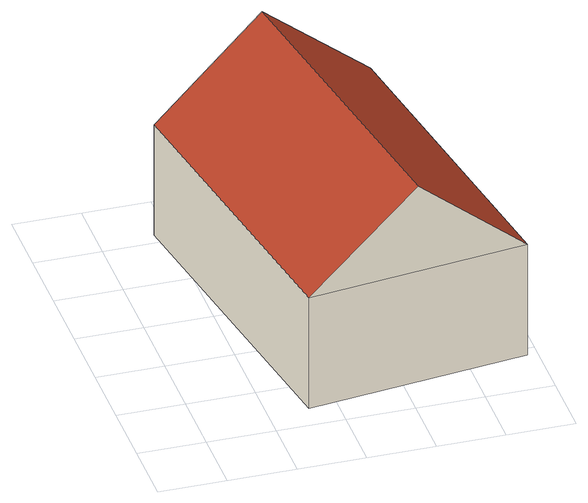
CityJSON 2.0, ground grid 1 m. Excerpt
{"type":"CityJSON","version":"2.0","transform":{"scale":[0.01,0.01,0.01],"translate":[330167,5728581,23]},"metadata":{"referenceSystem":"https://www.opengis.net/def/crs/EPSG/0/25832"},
"CityObjects":{
"building1":{"type":"Building","attributes":{"Geometrietyp2DReferenz":"3000","Gemeindeschluessel":"05170048","function":"31001_2720","roofType":"3100","measuredHeight":3.19},"geometry":[{"type":"Solid","lod":"2","boundaries":[[[[0,1,2,3]],[[4,5,1,0]],[[6,7,5,4]],[[3,2,7,6]],[[0,8,4]],[[6,9,3]],[[3,9,8,0]],[[4,8,9,6]],[[1,5,7,2]]]],"semantics":{"surfaces":[{"type":"WallSurface"},{"type":"RoofSurface"},{"type":"GroundSurface"}],"values":[[0,0,0,0,0,0,1,1,2]]}}]}
},
"vertices":[
[485,84,251],[485,84,70],[405,571,70],[405,571,251],[159,41,251],[159,41,70],[79,519,251],[79,519,70],[322,63,390],[242,545,390]
]}
